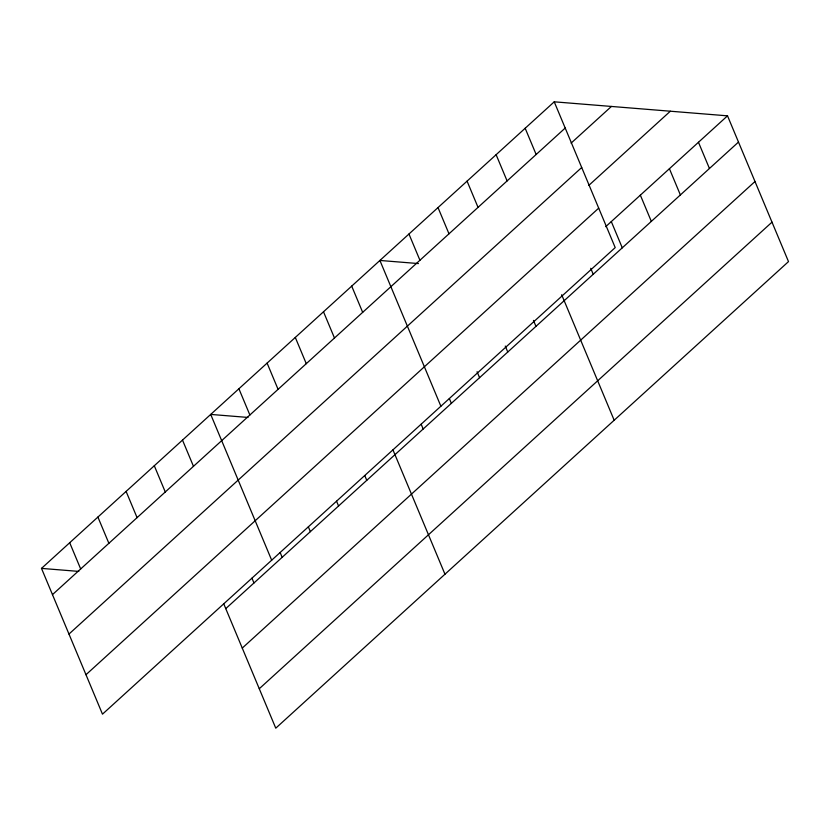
<?xml version="1.0" encoding="UTF-8"?>
<svg xmlns="http://www.w3.org/2000/svg" width="830" height="830" viewBox="0 0 830 830"><rect width="100%" height="100%" fill="white"/><g stroke="black" fill="none" stroke-linecap="round" stroke-linejoin="round"><path stroke-width="1.25" d="M554.233 101.82L615.206 247.599L102.484 714.163L41.5 568.394L554.233 101.82L727.516 115.837L788.5 261.606L275.768 728.18L223.768 603.866M52.477 594.622L565.209 128.048M571.113 143.113L611.42 106.448M68.973 634.068L581.706 167.504M588.792 185.412L670.339 111.21M85.978 674.717L598.71 208.143M605.682 226.704L727.516 115.837M225.76 608.639L738.493 142.065M242.267 648.085L754.999 181.511M259.271 688.734L771.993 222.16M418.445 263.567L379.901 260.454L440.886 406.233M247.994 417.438L210.706 414.419L271.68 560.198M41.5 568.394L78.798 571.403M698.466 142.272L709.442 168.5M669.416 168.708L680.382 194.946M640.355 195.154L651.332 221.382M611.305 221.589L622.272 247.817M590.721 268.298L593.222 274.263M525.172 128.256L536.149 154.494M561.671 294.733L614.169 420.239M496.122 154.702L507.099 180.93M533.472 320.401L535.962 326.366M467.072 181.137L478.039 207.365M505.273 346.058L507.763 352.024M438.012 207.573L448.989 233.811M477.074 371.726L479.564 377.681M408.962 234.019L419.928 260.247M449.372 398.576L451.364 403.349M421.173 424.234L423.165 429.006M351.702 286.111L362.679 312.35M392.964 449.901L444.973 574.215M323.503 311.779L334.48 338.007M364.764 475.559L366.767 480.331M295.304 337.437L306.28 363.675M336.565 501.227L338.567 505.989M267.104 363.104L278.071 389.332M308.366 526.884L310.368 531.657M238.905 388.762L249.872 414.99M280.167 552.541L282.159 557.314M251.967 578.209L253.959 582.971M182.496 440.087L193.473 466.315M154.297 465.744L165.274 491.983M126.098 491.402L137.075 517.64M97.899 517.069L108.875 543.297M69.699 542.727L80.676 568.965"/></g></svg>
